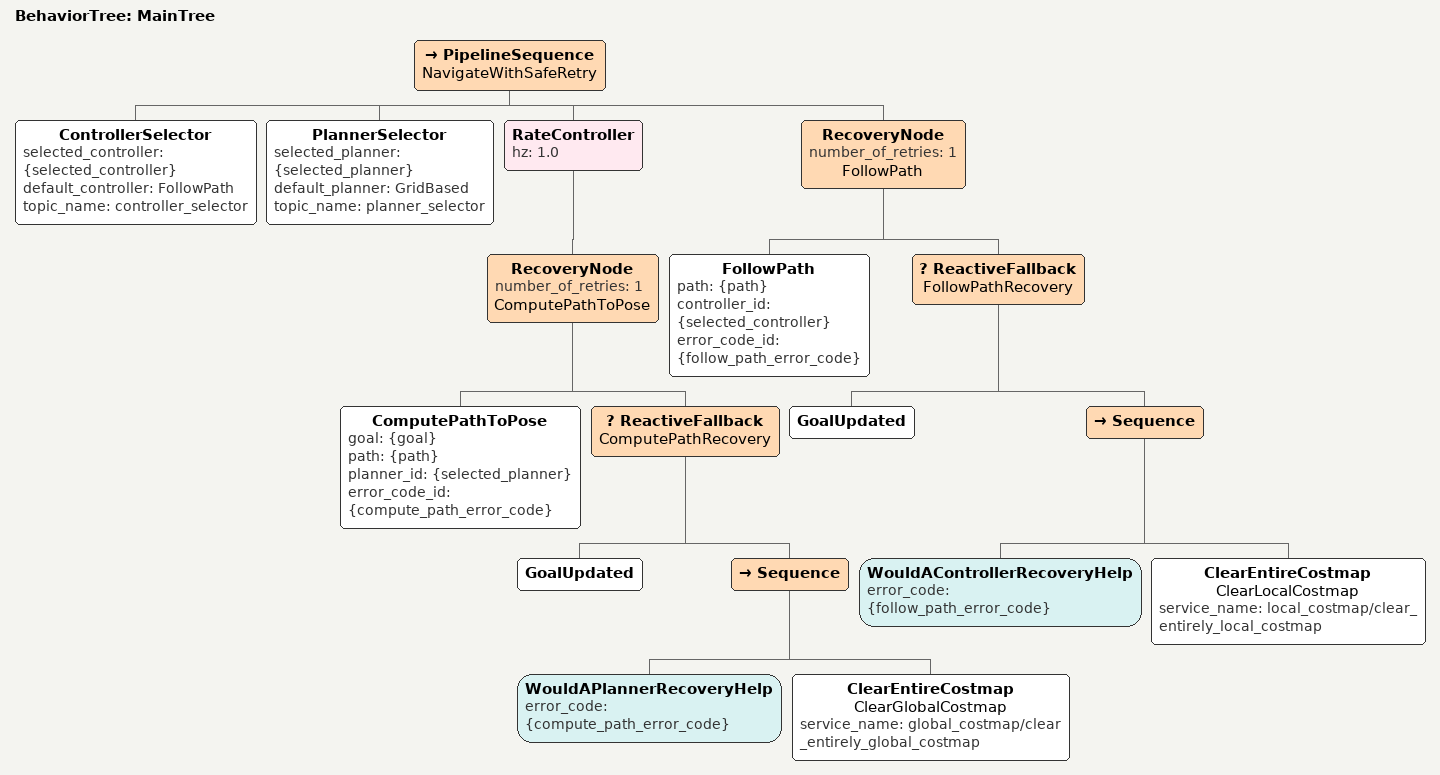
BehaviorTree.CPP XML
<!--
  Navegacao previsivel para a base CBR com uma repeticao contextual e sem
  manobras autonomas de Spin, BackUp, DriveOnHeading ou Wait.
-->
<root BTCPP_format="4" main_tree_to_execute="MainTree">
  <BehaviorTree ID="MainTree">
    <PipelineSequence name="NavigateWithSafeRetry">
      <ControllerSelector
        selected_controller="{selected_controller}"
        default_controller="FollowPath"
        topic_name="controller_selector"/>
      <PlannerSelector
        selected_planner="{selected_planner}"
        default_planner="GridBased"
        topic_name="planner_selector"/>
      <!-- Replanejar a 1 Hz limita CPU e ainda incorpora obstaculos novos. -->
      <RateController hz="1.0">
        <RecoveryNode number_of_retries="1" name="ComputePathToPose">
          <ComputePathToPose
            goal="{goal}"
            path="{path}"
            planner_id="{selected_planner}"
            error_code_id="{compute_path_error_code}"/>
          <ReactiveFallback name="ComputePathRecovery">
            <GoalUpdated/>
            <Sequence>
              <WouldAPlannerRecoveryHelp error_code="{compute_path_error_code}"/>
              <ClearEntireCostmap
                name="ClearGlobalCostmap"
                service_name="global_costmap/clear_entirely_global_costmap"/>
            </Sequence>
          </ReactiveFallback>
        </RecoveryNode>
      </RateController>
      <RecoveryNode number_of_retries="1" name="FollowPath">
        <FollowPath
          path="{path}"
          controller_id="{selected_controller}"
          error_code_id="{follow_path_error_code}"/>
        <ReactiveFallback name="FollowPathRecovery">
          <GoalUpdated/>
          <Sequence>
            <WouldAControllerRecoveryHelp error_code="{follow_path_error_code}"/>
            <ClearEntireCostmap
              name="ClearLocalCostmap"
              service_name="local_costmap/clear_entirely_local_costmap"/>
          </Sequence>
        </ReactiveFallback>
      </RecoveryNode>
    </PipelineSequence>
  </BehaviorTree>
</root>
